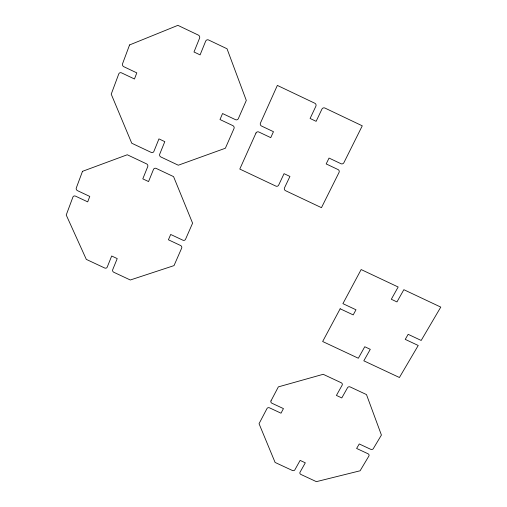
<?xml version="1.0" encoding="UTF-8"?>
<svg xmlns="http://www.w3.org/2000/svg" width="507" height="507" viewBox="0 0 507 507"><rect width="100%" height="100%" fill="white"/><g stroke="black" fill="none" stroke-linecap="round" stroke-linejoin="round"><path stroke-width="0.76" d="M270.998 400.885L278.349 386.885L323.181 374.299L341.224 382.747A2.009 1.794 8.1 0 1 342.136 385.174L336.42 395.422L341.794 397.932L347.542 387.709A2.015 1.787 7.3 0 1 350.236 386.968L366.485 394.579L381.416 435.057L373.323 448.619A1.977 1.705 6.4 0 1 370.674 449.291L359.254 443.961L356.617 448.448L368.012 453.759A1.965 1.692 6.9 0 1 368.881 456.059L360.09 470.788L316.387 481.65L300.93 474.463A1.914 1.629 12.3 0 1 300.024 472.226L305.309 462.821L300.119 460.413L294.865 469.824A1.914 1.635 13 0 1 292.343 470.464L275.105 462.454L259.045 423.7L266.986 408.56A1.952 1.717 15.5 0 1 269.553 407.85L281.005 413.192L283.445 408.604L271.967 403.255A1.958 1.73 15.2 0 1 271.004 400.891M129.558 44.952L122.567 63.692A2.301 2.11 65.1 0 0 123.809 66.702L136.801 72.869L134.469 78.997L121.509 72.856A2.282 2.098 63.5 0 0 118.758 73.946L111.223 94.163L131.75 143.221L151.187 152.404A2.18 2.034 52.2 0 0 153.894 151.403L158.945 138.886L164.8 141.649L159.718 154.153A2.174 2.034 51.2 0 0 160.877 156.98L178.306 165.219L225.374 148.234L233.987 128.569A2.212 2.142 58.1 0 0 232.871 125.641L219.994 119.538L222.56 113.543L235.482 119.665A2.231 2.155 62.1 0 0 238.347 118.613L246.301 100.449L227.028 48.773L208.592 39.983A2.345 2.212 76.4 0 0 205.677 41.143L200.088 54.889L193.991 51.987L199.549 38.221A2.351 2.205 75.7 0 0 198.364 35.11L177.887 25.35L129.558 44.952M82.502 171.328L76.297 187.951A2.123 1.908 48.1 0 0 77.514 190.67L89.771 196.431L87.705 201.868L75.473 196.127A2.11 1.895 47.1 0 0 72.919 197.058L66.227 215.012L86.31 259.388L104.676 267.994A2.041 1.825 38.6 0 0 107.199 267.145L111.692 256.003L117.225 258.595L112.693 269.724A2.034 1.825 37.6 0 0 113.834 272.284L130.305 279.997L174.009 265.617L181.664 248.138A2.072 1.914 34.9 0 0 180.562 245.496L168.406 239.786L170.688 234.462L182.881 240.191A2.079 1.933 35.6 0 0 185.53 239.298L192.59 223.181L173.565 176.62L156.194 168.419A2.155 2.009 48.6 0 0 153.501 169.395L148.551 181.563L142.803 178.857L147.721 166.664A2.161 2.003 49.7 0 0 146.555 163.869L127.263 154.762L82.502 171.328M255.972 133.043L239.798 169.059L275.821 186.088A2.155 2.098 27.3 0 0 278.66 185.112L284.059 173.667L289.934 176.442L284.497 187.875A2.155 2.098 22.2 0 0 285.542 190.689L321.463 207.674L339.037 172.431A2.199 2.155 -7.6 0 0 338.03 169.553L326.172 163.932L329.049 158.064L340.932 163.704A2.212 2.167 -14.2 0 0 343.892 162.69L362.271 125.825L324.917 108.048A2.262 2.237 -63.2 0 0 321.926 109.138L316.127 121.338L310.1 118.473L315.861 106.255A2.269 2.237 -74.2 0 0 314.809 103.238L277.354 85.417L260.44 123.087A2.218 2.174 62.2 0 0 261.53 126.034L273.469 131.693L270.744 137.644L258.843 132.004A2.205 2.161 56.1 0 0 255.972 133.043M340.165 308.776L322.655 341.509L358.335 358.24L364.767 346.737L370.281 349.329L363.817 360.813L399.415 377.506L418.231 345.476L405.239 339.373L408.16 334.328L421.178 340.451L440.773 307.103L403.851 289.687L396.962 301.918L391.315 299.257L398.16 287.006L361.149 269.553L342.909 303.636L355.984 309.783L353.202 314.904L340.165 308.776"/></g></svg>
